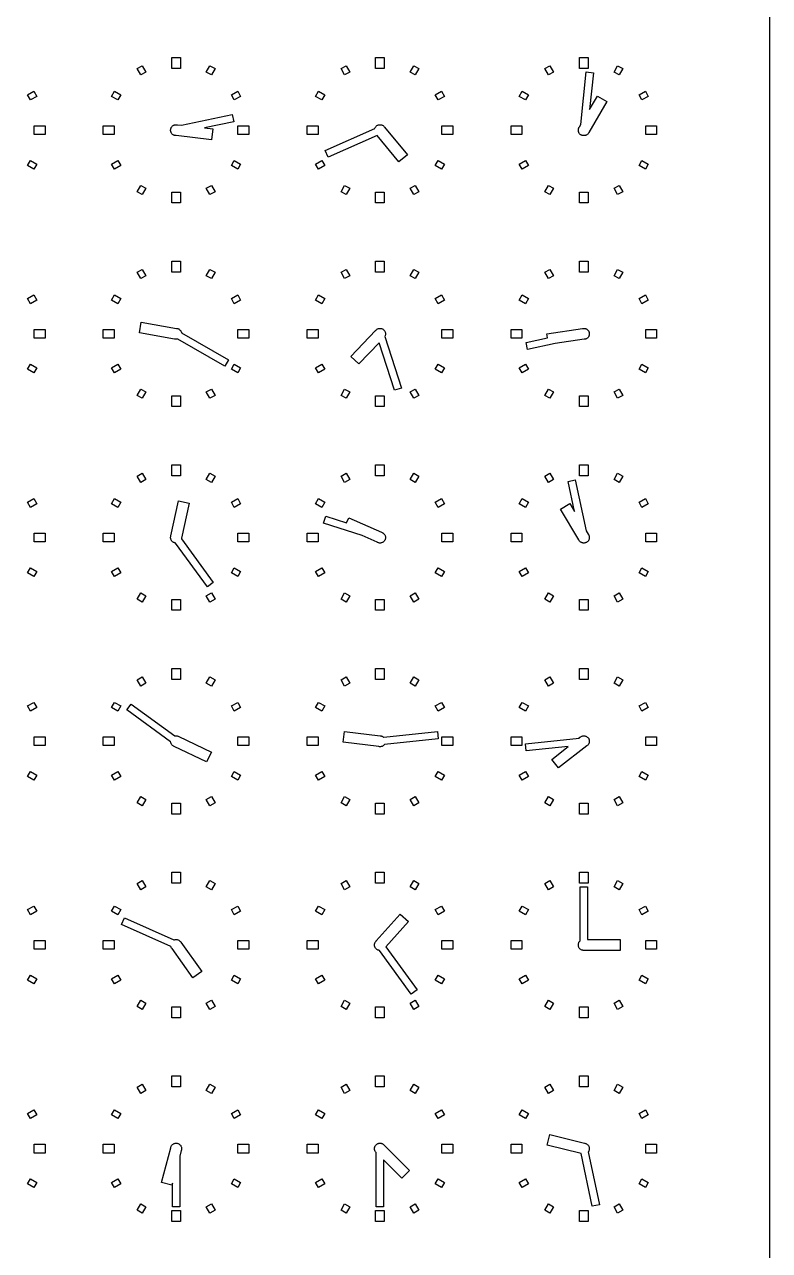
# Model space of a CAD drawing. Header units: millimetres. Extents: x -8 to 856, y -8 to 688.
# Drawn here: x 753.2 to 855.5, y 340 to 508.5 of the extents above; entities that cross this region are included whole.
import ezdxf

# ---------------------------------------------------------------- set-up
doc = ezdxf.new("R2010")
doc.units = ezdxf.units.MM

msp = doc.modelspace()

# ---------------------------------------------------------------- linework, layer by layer
for points in [[(-7.5, -7.5), (-7.5, 687.5), (855.5, 687.5), (855.5, -7.5)], [(774.6, 502.5), (773.4, 502.5), (773.4, 504), (774.6, 504), (774.6, 502.5)], [(802.6, 502.5), (801.4, 502.5), (801.4, 504), (802.6, 504), (802.6, 502.5)], [(830.6, 502.5), (829.4, 502.5), (829.4, 504), (830.6, 504), (830.6, 502.5)], [(769.85, 501.99), (769.15, 501.59), (768.65, 502.46), (769.35, 502.86), (769.85, 501.99)], [(778.85, 501.59), (778.15, 501.99), (778.65, 502.86), (779.35, 502.46), (778.85, 501.59)], [(797.85, 501.99), (797.15, 501.59), (796.65, 502.46), (797.35, 502.86), (797.85, 501.99)], [(806.85, 501.59), (806.15, 501.99), (806.65, 502.86), (807.35, 502.46), (806.85, 501.59)], [(825.85, 501.99), (825.15, 501.59), (824.65, 502.46), (825.35, 502.86), (825.85, 501.99)], [(834.85, 501.59), (834.15, 501.99), (834.65, 502.86), (835.35, 502.46), (834.85, 501.59)], [(830.67, 493.64), (830.63, 493.58), (830.58, 493.52), (830.53, 493.47), (830.48, 493.42), (830.42, 493.37), (830.36, 493.33), (830.29, 493.3), (830.22, 493.28), (830.15, 493.26), (830.07, 493.25), (830, 493.25), (829.93, 493.25), (829.85, 493.26), (829.78, 493.28), (829.71, 493.3), (829.64, 493.33), (829.58, 493.37), (829.52, 493.42), (829.47, 493.47), (829.42, 493.52), (829.37, 493.58), (829.33, 493.64), (829.3, 493.71), (829.28, 493.78), (829.26, 493.85), (829.25, 493.93), (829.25, 494), (829.25, 494.07), (829.26, 494.15), (829.28, 494.22), (829.3, 494.29), (829.33, 494.36), (829.37, 494.42), (829.39, 494.45), (829.58, 494.76), (830.34, 502.01), (831.33, 501.9), (830.8, 496.84), (831.89, 498.69), (833.18, 497.93), (830.69, 493.69), (830.67, 493.64)], [(753.99, 498.15), (753.59, 498.85), (754.46, 499.35), (754.86, 498.65), (753.99, 498.15)], [(766.41, 498.85), (766.01, 498.15), (765.14, 498.65), (765.54, 499.35), (766.41, 498.85)], [(781.99, 498.15), (781.59, 498.85), (782.46, 499.35), (782.86, 498.65), (781.99, 498.15)], [(794.41, 498.85), (794.01, 498.15), (793.14, 498.65), (793.54, 499.35), (794.41, 498.85)], [(809.99, 498.15), (809.59, 498.85), (810.46, 499.35), (810.86, 498.65), (809.99, 498.15)], [(822.41, 498.85), (822.01, 498.15), (821.14, 498.65), (821.54, 499.35), (822.41, 498.85)], [(837.99, 498.15), (837.59, 498.85), (838.46, 499.35), (838.86, 498.65), (837.99, 498.15)], [(774, 493.25), (773.93, 493.25), (773.85, 493.26), (773.78, 493.28), (773.71, 493.3), (773.64, 493.33), (773.58, 493.37), (773.52, 493.42), (773.47, 493.47), (773.42, 493.52), (773.37, 493.58), (773.33, 493.64), (773.3, 493.71), (773.28, 493.78), (773.26, 493.85), (773.25, 493.93), (773.25, 494), (773.25, 494.07), (773.26, 494.15), (773.28, 494.22), (773.3, 494.29), (773.33, 494.36), (773.37, 494.42), (773.42, 494.48), (773.47, 494.53), (773.52, 494.58), (773.58, 494.63), (773.64, 494.67), (773.71, 494.7), (773.78, 494.72), (773.85, 494.74), (773.93, 494.75), (774, 494.75), (774.07, 494.75), (774.15, 494.74), (774.17, 494.74), (774.75, 494.67), (781.72, 496.15), (781.93, 495.17), (777.88, 494.31), (779.05, 494.18), (778.88, 492.69), (774, 493.25), (774, 493.25)], [(754.5, 493.4), (754.5, 494.6), (756, 494.6), (756, 493.4), (754.5, 493.4)], [(765.5, 494.6), (765.5, 493.4), (764, 493.4), (764, 494.6), (765.5, 494.6)], [(782.5, 493.4), (782.5, 494.6), (784, 494.6), (784, 493.4), (782.5, 493.4)], [(793.5, 494.6), (793.5, 493.4), (792, 493.4), (792, 494.6), (793.5, 494.6)], [(801.28, 494.23), (801.3, 494.29), (801.33, 494.36), (801.37, 494.42), (801.42, 494.48), (801.47, 494.53), (801.52, 494.58), (801.58, 494.63), (801.64, 494.67), (801.71, 494.7), (801.78, 494.72), (801.85, 494.74), (801.93, 494.75), (802, 494.75), (802.07, 494.75), (802.15, 494.74), (802.22, 494.72), (802.29, 494.7), (802.36, 494.67), (802.42, 494.63), (802.48, 494.58), (802.53, 494.53), (802.58, 494.48), (802.63, 494.42), (802.63, 494.41), (805.76, 490.62), (804.6, 489.66), (801.62, 493.28), (794.9, 490.29), (794.49, 491.2), (801.28, 494.23)], [(810.5, 493.4), (810.5, 494.6), (812, 494.6), (812, 493.4), (810.5, 493.4)], [(821.5, 494.6), (821.5, 493.4), (820, 493.4), (820, 494.6), (821.5, 494.6)], [(838.5, 493.4), (838.5, 494.6), (840, 494.6), (840, 493.4), (838.5, 493.4)], [(753.59, 489.15), (753.99, 489.85), (754.86, 489.35), (754.46, 488.65), (753.59, 489.15)], [(766.01, 489.85), (766.41, 489.15), (765.54, 488.65), (765.14, 489.35), (766.01, 489.85)], [(781.59, 489.15), (781.99, 489.85), (782.86, 489.35), (782.46, 488.65), (781.59, 489.15)], [(794.01, 489.85), (794.41, 489.15), (793.54, 488.65), (793.14, 489.35), (794.01, 489.85)], [(809.59, 489.15), (809.99, 489.85), (810.86, 489.35), (810.46, 488.65), (809.59, 489.15)], [(822.01, 489.85), (822.41, 489.15), (821.54, 488.65), (821.14, 489.35), (822.01, 489.85)], [(837.59, 489.15), (837.99, 489.85), (838.86, 489.35), (838.46, 488.65), (837.59, 489.15)], [(769.15, 486.41), (769.85, 486.01), (769.35, 485.14), (768.65, 485.54), (769.15, 486.41)], [(773.4, 484), (773.4, 485.5), (774.6, 485.5), (774.6, 484), (773.4, 484)], [(778.15, 486.01), (778.85, 486.41), (779.35, 485.54), (778.65, 485.14), (778.15, 486.01)], [(796.65, 485.54), (797.15, 486.41), (797.85, 486.01), (797.35, 485.14), (796.65, 485.54)], [(801.4, 485.5), (802.6, 485.5), (802.6, 484), (801.4, 484), (801.4, 485.5)], [(806.15, 486.01), (806.85, 486.41), (807.35, 485.54), (806.65, 485.14), (806.15, 486.01)], [(825.15, 486.41), (825.85, 486.01), (825.35, 485.14), (824.65, 485.54), (825.15, 486.41)], [(829.4, 484), (829.4, 485.5), (830.6, 485.5), (830.6, 484), (829.4, 484)], [(834.15, 486.01), (834.85, 486.41), (835.35, 485.54), (834.65, 485.14), (834.15, 486.01)], [(774.6, 474.5), (773.4, 474.5), (773.4, 476), (774.6, 476), (774.6, 474.5)], [(802.6, 474.5), (801.4, 474.5), (801.4, 476), (802.6, 476), (802.6, 474.5)], [(830.6, 474.5), (829.4, 474.5), (829.4, 476), (830.6, 476), (830.6, 474.5)], [(769.85, 473.99), (769.15, 473.59), (768.65, 474.46), (769.35, 474.86), (769.85, 473.99)], [(778.85, 473.59), (778.15, 473.99), (778.65, 474.86), (779.35, 474.46), (778.85, 473.59)], [(797.85, 473.99), (797.15, 473.59), (796.65, 474.46), (797.35, 474.86), (797.85, 473.99)], [(806.85, 473.59), (806.15, 473.99), (806.65, 474.86), (807.35, 474.46), (806.85, 473.59)], [(825.85, 473.99), (825.15, 473.59), (824.65, 474.46), (825.35, 474.86), (825.85, 473.99)], [(834.85, 473.59), (834.15, 473.99), (834.65, 474.86), (835.35, 474.46), (834.85, 473.59)], [(753.99, 470.15), (753.59, 470.85), (754.46, 471.35), (754.86, 470.65), (753.99, 470.15)], [(766.41, 470.85), (766.01, 470.15), (765.14, 470.65), (765.54, 471.35), (766.41, 470.85)], [(781.99, 470.15), (781.59, 470.85), (782.46, 471.35), (782.86, 470.65), (781.99, 470.15)], [(794.41, 470.85), (794.01, 470.15), (793.14, 470.65), (793.54, 471.35), (794.41, 470.85)], [(809.99, 470.15), (809.59, 470.85), (810.46, 471.35), (810.86, 470.65), (809.99, 470.15)], [(822.41, 470.85), (822.01, 470.15), (821.14, 470.65), (821.54, 471.35), (822.41, 470.85)], [(837.99, 470.15), (837.59, 470.85), (838.46, 471.35), (838.86, 470.65), (837.99, 470.15)], [(774.22, 465.28), (774.15, 465.26), (774.07, 465.25), (774, 465.25), (773.93, 465.25), (773.85, 465.26), (773.79, 465.28), (768.95, 466.13), (769.21, 467.61), (774.05, 466.75), (774.07, 466.75), (774.15, 466.74), (774.22, 466.72), (774.29, 466.7), (774.36, 466.67), (774.42, 466.63), (774.48, 466.58), (774.53, 466.53), (774.58, 466.48), (774.63, 466.42), (774.67, 466.36), (774.7, 466.29), (774.72, 466.22), (774.74, 466.15), (781.18, 462.43), (780.68, 461.57), (774.24, 465.28), (774.22, 465.28)], [(754.5, 465.4), (754.5, 466.6), (756, 466.6), (756, 465.4), (754.5, 465.4)], [(765.5, 466.6), (765.5, 465.4), (764, 465.4), (764, 466.6), (765.5, 466.6)], [(782.5, 465.4), (782.5, 466.6), (784, 466.6), (784, 465.4), (782.5, 465.4)], [(793.5, 466.6), (793.5, 465.4), (792, 465.4), (792, 466.6), (793.5, 466.6)], [(801.4, 466.46), (801.42, 466.48), (801.47, 466.53), (801.52, 466.58), (801.58, 466.63), (801.64, 466.67), (801.71, 466.7), (801.78, 466.72), (801.85, 466.74), (801.93, 466.75), (802, 466.75), (802.07, 466.75), (802.15, 466.74), (802.22, 466.72), (802.29, 466.7), (802.36, 466.67), (802.42, 466.63), (802.48, 466.58), (802.53, 466.53), (802.58, 466.48), (802.63, 466.42), (802.67, 466.36), (802.7, 466.29), (802.72, 466.22), (802.74, 466.15), (802.75, 466.07), (802.75, 466), (802.75, 465.93), (802.74, 465.85), (802.72, 465.78), (802.7, 465.71), (802.67, 465.64), (802.65, 465.62), (804.95, 458.55), (804, 458.24), (801.87, 464.78), (799.1, 461.86), (798.01, 462.89), (801.4, 466.46)], [(810.5, 465.4), (810.5, 466.6), (812, 466.6), (812, 465.4), (810.5, 465.4)], [(821.5, 466.6), (821.5, 465.4), (820, 465.4), (820, 466.6), (821.5, 466.6)], [(825.03, 465.45), (824.94, 466), (829.81, 466.73), (829.85, 466.74), (829.93, 466.75), (830, 466.75), (830.07, 466.75), (830.15, 466.74), (830.22, 466.72), (830.29, 466.7), (830.36, 466.67), (830.42, 466.63), (830.48, 466.58), (830.53, 466.53), (830.58, 466.48), (830.63, 466.42), (830.67, 466.36), (830.7, 466.29), (830.72, 466.22), (830.74, 466.15), (830.75, 466.07), (830.75, 466), (830.75, 465.93), (830.74, 465.85), (830.72, 465.78), (830.7, 465.71), (830.67, 465.64), (830.63, 465.58), (830.58, 465.52), (830.53, 465.47), (830.48, 465.42), (830.42, 465.37), (830.36, 465.33), (830.29, 465.3), (830.22, 465.28), (830.15, 465.26), (830.07, 465.25), (830.03, 465.25), (826.08, 464.66), (822.28, 463.85), (822.07, 464.83), (825.03, 465.45)], [(838.5, 465.4), (838.5, 466.6), (840, 466.6), (840, 465.4), (838.5, 465.4)], [(753.59, 461.15), (753.99, 461.85), (754.86, 461.35), (754.46, 460.65), (753.59, 461.15)], [(766.01, 461.85), (766.41, 461.15), (765.54, 460.65), (765.14, 461.35), (766.01, 461.85)], [(781.59, 461.15), (781.99, 461.85), (782.86, 461.35), (782.46, 460.65), (781.59, 461.15)], [(794.01, 461.85), (794.41, 461.15), (793.54, 460.65), (793.14, 461.35), (794.01, 461.85)], [(809.59, 461.15), (809.99, 461.85), (810.86, 461.35), (810.46, 460.65), (809.59, 461.15)], [(822.01, 461.85), (822.41, 461.15), (821.54, 460.65), (821.14, 461.35), (822.01, 461.85)], [(837.59, 461.15), (837.99, 461.85), (838.86, 461.35), (838.46, 460.65), (837.59, 461.15)], [(768.65, 457.54), (769.15, 458.41), (769.85, 458.01), (769.35, 457.14), (768.65, 457.54)], [(778.15, 458.01), (778.85, 458.41), (779.35, 457.54), (778.65, 457.14), (778.15, 458.01)], [(796.65, 457.54), (797.15, 458.41), (797.85, 458.01), (797.35, 457.14), (796.65, 457.54)], [(806.15, 458.01), (806.85, 458.41), (807.35, 457.54), (806.65, 457.14), (806.15, 458.01)], [(824.65, 457.54), (825.15, 458.41), (825.85, 458.01), (825.35, 457.14), (824.65, 457.54)], [(834.15, 458.01), (834.85, 458.41), (835.35, 457.54), (834.65, 457.14), (834.15, 458.01)], [(773.4, 457.5), (774.6, 457.5), (774.6, 456), (773.4, 456), (773.4, 457.5)], [(801.4, 457.5), (802.6, 457.5), (802.6, 456), (801.4, 456), (801.4, 457.5)], [(829.4, 457.5), (830.6, 457.5), (830.6, 456), (829.4, 456), (829.4, 457.5)], [(769.85, 445.99), (769.15, 445.59), (768.65, 446.46), (769.35, 446.86), (769.85, 445.99)], [(774.6, 446.5), (773.4, 446.5), (773.4, 448), (774.6, 448), (774.6, 446.5)], [(778.85, 445.59), (778.15, 445.99), (778.65, 446.86), (779.35, 446.46), (778.85, 445.59)], [(797.85, 445.99), (797.15, 445.59), (796.65, 446.46), (797.35, 446.86), (797.85, 445.99)], [(802.6, 446.5), (801.4, 446.5), (801.4, 448), (802.6, 448), (802.6, 446.5)], [(806.85, 445.59), (806.15, 445.99), (806.65, 446.86), (807.35, 446.46), (806.85, 445.59)], [(825.85, 445.99), (825.15, 445.59), (824.65, 446.46), (825.35, 446.86), (825.85, 445.99)], [(830.6, 446.5), (829.4, 446.5), (829.4, 448), (830.6, 448), (830.6, 446.5)], [(834.85, 445.59), (834.15, 445.99), (834.65, 446.86), (835.35, 446.46), (834.85, 445.59)], [(830.7, 437.71), (830.67, 437.64), (830.63, 437.58), (830.58, 437.52), (830.53, 437.47), (830.48, 437.42), (830.42, 437.37), (830.36, 437.33), (830.29, 437.3), (830.22, 437.28), (830.15, 437.26), (830.07, 437.25), (830, 437.25), (829.93, 437.25), (829.85, 437.26), (829.78, 437.28), (829.71, 437.3), (829.64, 437.33), (829.58, 437.37), (829.52, 437.42), (829.47, 437.47), (829.42, 437.52), (829.37, 437.58), (829.33, 437.64), (829.32, 437.68), (826.78, 441.9), (828.07, 442.67), (828.73, 441.57), (827.85, 445.72), (828.83, 445.93), (830.31, 438.94), (830.6, 438.45), (830.63, 438.42), (830.67, 438.36), (830.7, 438.29), (830.72, 438.22), (830.74, 438.15), (830.75, 438.07), (830.75, 438), (830.75, 437.93), (830.74, 437.85), (830.72, 437.78), (830.7, 437.71)], [(753.99, 442.15), (753.59, 442.85), (754.46, 443.35), (754.86, 442.65), (753.99, 442.15)], [(766.41, 442.85), (766.01, 442.15), (765.14, 442.65), (765.54, 443.35), (766.41, 442.85)], [(781.99, 442.15), (781.59, 442.85), (782.46, 443.35), (782.86, 442.65), (781.99, 442.15)], [(794.41, 442.85), (794.01, 442.15), (793.14, 442.65), (793.54, 443.35), (794.41, 442.85)], [(809.99, 442.15), (809.59, 442.85), (810.46, 443.35), (810.86, 442.65), (809.99, 442.15)], [(822.41, 442.85), (822.01, 442.15), (821.14, 442.65), (821.54, 443.35), (822.41, 442.85)], [(837.99, 442.15), (837.59, 442.85), (838.46, 443.35), (838.86, 442.65), (837.99, 442.15)], [(773.93, 437.25), (773.85, 437.26), (773.78, 437.28), (773.71, 437.3), (773.64, 437.33), (773.58, 437.37), (773.52, 437.42), (773.47, 437.47), (773.42, 437.52), (773.37, 437.58), (773.33, 437.64), (773.3, 437.71), (773.28, 437.78), (773.26, 437.85), (773.25, 437.93), (773.25, 438), (773.25, 438.07), (773.26, 438.15), (773.28, 438.22), (773.28, 438.24), (774.31, 443.05), (775.77, 442.73), (774.75, 437.93), (774.75, 437.93), (774.74, 437.85), (774.74, 437.84), (779.11, 431.82), (778.3, 431.23), (773.93, 437.25), (773.93, 437.25)], [(802.7, 437.71), (802.67, 437.64), (802.63, 437.58), (802.58, 437.52), (802.53, 437.47), (802.48, 437.42), (802.42, 437.37), (802.36, 437.33), (802.29, 437.3), (802.22, 437.28), (802.15, 437.26), (802.07, 437.25), (802, 437.25), (801.93, 437.25), (801.85, 437.26), (801.78, 437.28), (801.71, 437.3), (801.64, 437.33), (801.62, 437.35), (799.55, 438.27), (794.24, 440), (794.55, 440.95), (797.42, 440.01), (797.74, 440.72), (802.23, 438.72), (802.29, 438.7), (802.36, 438.67), (802.42, 438.63), (802.48, 438.58), (802.53, 438.53), (802.58, 438.48), (802.63, 438.42), (802.67, 438.36), (802.7, 438.29), (802.72, 438.22), (802.74, 438.15), (802.75, 438.07), (802.75, 438), (802.75, 437.93), (802.74, 437.85), (802.72, 437.78), (802.7, 437.71)], [(754.5, 437.4), (754.5, 438.6), (756, 438.6), (756, 437.4), (754.5, 437.4)], [(765.5, 438.6), (765.5, 437.4), (764, 437.4), (764, 438.6), (765.5, 438.6)], [(782.5, 437.4), (782.5, 438.6), (784, 438.6), (784, 437.4), (782.5, 437.4)], [(793.5, 438.6), (793.5, 437.4), (792, 437.4), (792, 438.6), (793.5, 438.6)], [(810.5, 437.4), (810.5, 438.6), (812, 438.6), (812, 437.4), (810.5, 437.4)], [(821.5, 438.6), (821.5, 437.4), (820, 437.4), (820, 438.6), (821.5, 438.6)], [(838.5, 437.4), (838.5, 438.6), (840, 438.6), (840, 437.4), (838.5, 437.4)], [(753.59, 433.15), (753.99, 433.85), (754.86, 433.35), (754.46, 432.65), (753.59, 433.15)], [(766.01, 433.85), (766.41, 433.15), (765.54, 432.65), (765.14, 433.35), (766.01, 433.85)], [(781.59, 433.15), (781.99, 433.85), (782.86, 433.35), (782.46, 432.65), (781.59, 433.15)], [(794.01, 433.85), (794.41, 433.15), (793.54, 432.65), (793.14, 433.35), (794.01, 433.85)], [(809.59, 433.15), (809.99, 433.85), (810.86, 433.35), (810.46, 432.65), (809.59, 433.15)], [(822.01, 433.85), (822.41, 433.15), (821.54, 432.65), (821.14, 433.35), (822.01, 433.85)], [(837.59, 433.15), (837.99, 433.85), (838.86, 433.35), (838.46, 432.65), (837.59, 433.15)], [(769.15, 430.41), (769.85, 430.01), (769.35, 429.14), (768.65, 429.54), (769.15, 430.41)], [(778.15, 430.01), (778.85, 430.41), (779.35, 429.54), (778.65, 429.14), (778.15, 430.01)], [(796.65, 429.54), (797.15, 430.41), (797.85, 430.01), (797.35, 429.14), (796.65, 429.54)], [(806.15, 430.01), (806.85, 430.41), (807.35, 429.54), (806.65, 429.14), (806.15, 430.01)], [(824.65, 429.54), (825.15, 430.41), (825.85, 430.01), (825.35, 429.14), (824.65, 429.54)], [(834.15, 430.01), (834.85, 430.41), (835.35, 429.54), (834.65, 429.14), (834.15, 430.01)], [(773.4, 428), (773.4, 429.5), (774.6, 429.5), (774.6, 428), (773.4, 428)], [(801.4, 429.5), (802.6, 429.5), (802.6, 428), (801.4, 428), (801.4, 429.5)], [(829.4, 429.5), (830.6, 429.5), (830.6, 428), (829.4, 428), (829.4, 429.5)], [(774.6, 418.5), (773.4, 418.5), (773.4, 420), (774.6, 420), (774.6, 418.5)], [(802.6, 418.5), (801.4, 418.5), (801.4, 420), (802.6, 420), (802.6, 418.5)], [(830.6, 418.5), (829.4, 418.5), (829.4, 420), (830.6, 420), (830.6, 418.5)], [(769.85, 417.99), (769.15, 417.59), (768.65, 418.46), (769.35, 418.86), (769.85, 417.99)], [(778.85, 417.59), (778.15, 417.99), (778.65, 418.86), (779.35, 418.46), (778.85, 417.59)], [(797.85, 417.99), (797.15, 417.59), (796.65, 418.46), (797.35, 418.86), (797.85, 417.99)], [(806.85, 417.59), (806.15, 417.99), (806.65, 418.86), (807.35, 418.46), (806.85, 417.59)], [(825.85, 417.99), (825.15, 417.59), (824.65, 418.46), (825.35, 418.86), (825.85, 417.99)], [(834.85, 417.59), (834.15, 417.99), (834.65, 418.86), (835.35, 418.46), (834.85, 417.59)], [(753.99, 414.15), (753.59, 414.85), (754.46, 415.35), (754.86, 414.65), (753.99, 414.15)], [(766.41, 414.85), (766.01, 414.15), (765.14, 414.65), (765.54, 415.35), (766.41, 414.85)], [(773.71, 409.3), (773.64, 409.33), (773.58, 409.37), (773.52, 409.42), (773.47, 409.47), (773.42, 409.52), (773.37, 409.58), (773.33, 409.64), (773.3, 409.71), (773.28, 409.78), (773.26, 409.85), (773.25, 409.93), (773.25, 409.93), (767.23, 414.3), (767.82, 415.11), (773.84, 410.74), (773.85, 410.74), (773.93, 410.75), (774, 410.75), (774.07, 410.75), (774.15, 410.74), (774.22, 410.72), (774.29, 410.7), (774.36, 410.67), (774.39, 410.64), (778.84, 408.52), (778.19, 407.17), (773.75, 409.29), (773.71, 409.3)], [(781.99, 414.15), (781.59, 414.85), (782.46, 415.35), (782.86, 414.65), (781.99, 414.15)], [(794.41, 414.85), (794.01, 414.15), (793.14, 414.65), (793.54, 415.35), (794.41, 414.85)], [(809.99, 414.15), (809.59, 414.85), (810.46, 415.35), (810.86, 414.65), (809.99, 414.15)], [(822.41, 414.85), (822.01, 414.15), (821.14, 414.65), (821.54, 415.35), (822.41, 414.85)], [(837.99, 414.15), (837.59, 414.85), (838.46, 415.35), (838.86, 414.65), (837.99, 414.15)], [(802.58, 409.52), (802.53, 409.47), (802.48, 409.42), (802.42, 409.37), (802.36, 409.33), (802.29, 409.3), (802.22, 409.28), (802.15, 409.26), (802.07, 409.25), (802, 409.25), (801.93, 409.25), (801.85, 409.26), (801.83, 409.27), (796.95, 409.86), (797.13, 411.35), (802.01, 410.75), (802.07, 410.75), (802.15, 410.74), (802.22, 410.72), (802.29, 410.7), (802.36, 410.67), (802.42, 410.63), (802.48, 410.58), (802.51, 410.56), (809.9, 411.33), (810.01, 410.34), (802.61, 409.56), (802.58, 409.52)], [(754.5, 409.4), (754.5, 410.6), (756, 410.6), (756, 409.4), (754.5, 409.4)], [(765.5, 410.6), (765.5, 409.4), (764, 409.4), (764, 410.6), (765.5, 410.6)], [(782.5, 409.4), (782.5, 410.6), (784, 410.6), (784, 409.4), (782.5, 409.4)], [(793.5, 410.6), (793.5, 409.4), (792, 409.4), (792, 410.6), (793.5, 410.6)], [(810.5, 409.4), (810.5, 410.6), (812, 410.6), (812, 409.4), (810.5, 409.4)], [(821.5, 410.6), (821.5, 409.4), (820, 409.4), (820, 410.6), (821.5, 410.6)], [(827.85, 409.27), (822.1, 408.67), (821.99, 409.66), (829.34, 410.43), (829.47, 410.54), (829.52, 410.58), (829.58, 410.63), (829.64, 410.67), (829.71, 410.7), (829.78, 410.72), (829.85, 410.74), (829.93, 410.75), (830, 410.75), (830.07, 410.75), (830.15, 410.74), (830.22, 410.72), (830.29, 410.7), (830.36, 410.67), (830.42, 410.63), (830.48, 410.58), (830.53, 410.53), (830.58, 410.48), (830.63, 410.42), (830.67, 410.36), (830.7, 410.29), (830.72, 410.22), (830.74, 410.15), (830.75, 410.07), (830.75, 410), (830.75, 409.93), (830.74, 409.85), (830.72, 409.78), (830.7, 409.71), (830.67, 409.64), (830.63, 409.58), (830.58, 409.52), (830.53, 409.47), (830.48, 409.42), (830.42, 409.37), (830.4, 409.36), (826.52, 406.33), (825.6, 407.51), (827.85, 409.27)], [(838.5, 409.4), (838.5, 410.6), (840, 410.6), (840, 409.4), (838.5, 409.4)], [(753.59, 405.15), (753.99, 405.85), (754.86, 405.35), (754.46, 404.65), (753.59, 405.15)], [(766.01, 405.85), (766.41, 405.15), (765.54, 404.65), (765.14, 405.35), (766.01, 405.85)], [(781.59, 405.15), (781.99, 405.85), (782.86, 405.35), (782.46, 404.65), (781.59, 405.15)], [(794.01, 405.85), (794.41, 405.15), (793.54, 404.65), (793.14, 405.35), (794.01, 405.85)], [(809.59, 405.15), (809.99, 405.85), (810.86, 405.35), (810.46, 404.65), (809.59, 405.15)], [(822.01, 405.85), (822.41, 405.15), (821.54, 404.65), (821.14, 405.35), (822.01, 405.85)], [(837.59, 405.15), (837.99, 405.85), (838.86, 405.35), (838.46, 404.65), (837.59, 405.15)], [(768.65, 401.54), (769.15, 402.41), (769.85, 402.01), (769.35, 401.14), (768.65, 401.54)], [(773.4, 401.5), (774.6, 401.5), (774.6, 400), (773.4, 400), (773.4, 401.5)], [(778.15, 402.01), (778.85, 402.41), (779.35, 401.54), (778.65, 401.14), (778.15, 402.01)], [(796.65, 401.54), (797.15, 402.41), (797.85, 402.01), (797.35, 401.14), (796.65, 401.54)], [(801.4, 401.5), (802.6, 401.5), (802.6, 400), (801.4, 400), (801.4, 401.5)], [(806.15, 402.01), (806.85, 402.41), (807.35, 401.54), (806.65, 401.14), (806.15, 402.01)], [(824.65, 401.54), (825.15, 402.41), (825.85, 402.01), (825.35, 401.14), (824.65, 401.54)], [(829.4, 401.5), (830.6, 401.5), (830.6, 400), (829.4, 400), (829.4, 401.5)], [(834.15, 402.01), (834.85, 402.41), (835.35, 401.54), (834.65, 401.14), (834.15, 402.01)], [(774.6, 390.5), (773.4, 390.5), (773.4, 392), (774.6, 392), (774.6, 390.5)], [(802.6, 390.5), (801.4, 390.5), (801.4, 392), (802.6, 392), (802.6, 390.5)], [(830.6, 390.5), (829.4, 390.5), (829.4, 392), (830.6, 392), (830.6, 390.5)], [(769.85, 389.99), (769.15, 389.59), (768.65, 390.46), (769.35, 390.86), (769.85, 389.99)], [(778.85, 389.59), (778.15, 389.99), (778.65, 390.86), (779.35, 390.46), (778.85, 389.59)], [(797.85, 389.99), (797.15, 389.59), (796.65, 390.46), (797.35, 390.86), (797.85, 389.99)], [(806.85, 389.59), (806.15, 389.99), (806.65, 390.86), (807.35, 390.46), (806.85, 389.59)], [(825.85, 389.99), (825.15, 389.59), (824.65, 390.46), (825.35, 390.86), (825.85, 389.99)], [(830.07, 381.25), (830, 381.25), (829.93, 381.25), (829.85, 381.26), (829.78, 381.28), (829.71, 381.3), (829.64, 381.33), (829.58, 381.37), (829.52, 381.42), (829.47, 381.47), (829.42, 381.52), (829.37, 381.58), (829.33, 381.64), (829.3, 381.71), (829.28, 381.78), (829.26, 381.85), (829.25, 381.93), (829.25, 382), (829.25, 382.07), (829.26, 382.15), (829.28, 382.22), (829.3, 382.29), (829.33, 382.36), (829.37, 382.42), (829.42, 382.48), (829.47, 382.53), (829.5, 382.56), (829.5, 390), (830.5, 390), (830.5, 382.75), (835, 382.75), (835, 381.25), (830.08, 381.25), (830.07, 381.25)], [(834.85, 389.59), (834.15, 389.99), (834.65, 390.86), (835.35, 390.46), (834.85, 389.59)], [(753.99, 386.15), (753.59, 386.85), (754.46, 387.35), (754.86, 386.65), (753.99, 386.15)], [(766.41, 386.85), (766.01, 386.15), (765.14, 386.65), (765.54, 387.35), (766.41, 386.85)], [(781.99, 386.15), (781.59, 386.85), (782.46, 387.35), (782.86, 386.65), (781.99, 386.15)], [(794.41, 386.85), (794.01, 386.15), (793.14, 386.65), (793.54, 387.35), (794.41, 386.85)], [(801.93, 381.25), (801.85, 381.26), (801.78, 381.28), (801.71, 381.3), (801.64, 381.33), (801.58, 381.37), (801.52, 381.42), (801.47, 381.47), (801.42, 381.52), (801.37, 381.58), (801.33, 381.64), (801.3, 381.71), (801.28, 381.78), (801.26, 381.85), (801.25, 381.93), (801.25, 382), (801.25, 382.07), (801.26, 382.15), (801.28, 382.22), (801.3, 382.29), (801.33, 382.36), (801.37, 382.42), (801.42, 382.48), (801.47, 382.53), (801.5, 382.56), (804.79, 386.22), (805.9, 385.21), (802.79, 381.76), (807.11, 375.82), (806.3, 375.23), (801.93, 381.25), (801.93, 381.25)], [(809.99, 386.15), (809.59, 386.85), (810.46, 387.35), (810.86, 386.65), (809.99, 386.15)], [(822.41, 386.85), (822.01, 386.15), (821.14, 386.65), (821.54, 387.35), (822.41, 386.85)], [(837.99, 386.15), (837.59, 386.85), (838.46, 387.35), (838.86, 386.65), (837.99, 386.15)], [(773.42, 381.52), (773.37, 381.58), (773.33, 381.64), (773.3, 381.71), (773.28, 381.77), (766.49, 384.8), (766.9, 385.71), (773.69, 382.69), (773.71, 382.7), (773.78, 382.72), (773.85, 382.74), (773.93, 382.75), (774, 382.75), (774.07, 382.75), (774.15, 382.74), (774.22, 382.72), (774.29, 382.7), (774.36, 382.67), (774.42, 382.63), (774.48, 382.58), (774.53, 382.53), (774.58, 382.48), (774.63, 382.42), (774.66, 382.37), (777.51, 378.36), (776.29, 377.49), (773.44, 381.5), (773.42, 381.52)], [(754.5, 381.4), (754.5, 382.6), (756, 382.6), (756, 381.4), (754.5, 381.4)], [(765.5, 382.6), (765.5, 381.4), (764, 381.4), (764, 382.6), (765.5, 382.6)], [(782.5, 381.4), (782.5, 382.6), (784, 382.6), (784, 381.4), (782.5, 381.4)], [(793.5, 382.6), (793.5, 381.4), (792, 381.4), (792, 382.6), (793.5, 382.6)], [(810.5, 381.4), (810.5, 382.6), (812, 382.6), (812, 381.4), (810.5, 381.4)], [(821.5, 382.6), (821.5, 381.4), (820, 381.4), (820, 382.6), (821.5, 382.6)], [(838.5, 381.4), (838.5, 382.6), (840, 382.6), (840, 381.4), (838.5, 381.4)], [(753.59, 377.15), (753.99, 377.85), (754.86, 377.35), (754.46, 376.65), (753.59, 377.15)], [(766.01, 377.85), (766.41, 377.15), (765.54, 376.65), (765.14, 377.35), (766.01, 377.85)], [(781.59, 377.15), (781.99, 377.85), (782.86, 377.35), (782.46, 376.65), (781.59, 377.15)], [(794.01, 377.85), (794.41, 377.15), (793.54, 376.65), (793.14, 377.35), (794.01, 377.85)], [(809.59, 377.15), (809.99, 377.85), (810.86, 377.35), (810.46, 376.65), (809.59, 377.15)], [(822.01, 377.85), (822.41, 377.15), (821.54, 376.65), (821.14, 377.35), (822.01, 377.85)], [(837.59, 377.15), (837.99, 377.85), (838.86, 377.35), (838.46, 376.65), (837.59, 377.15)], [(768.65, 373.54), (769.15, 374.41), (769.85, 374.01), (769.35, 373.14), (768.65, 373.54)], [(778.15, 374.01), (778.85, 374.41), (779.35, 373.54), (778.65, 373.14), (778.15, 374.01)], [(797.15, 374.41), (797.85, 374.01), (797.35, 373.14), (796.65, 373.54), (797.15, 374.41)], [(806.15, 374.01), (806.85, 374.41), (807.35, 373.54), (806.65, 373.14), (806.15, 374.01)], [(824.65, 373.54), (825.15, 374.41), (825.85, 374.01), (825.35, 373.14), (824.65, 373.54)], [(834.15, 374.01), (834.85, 374.41), (835.35, 373.54), (834.65, 373.14), (834.15, 374.01)], [(773.4, 373.5), (774.6, 373.5), (774.6, 372), (773.4, 372), (773.4, 373.5)], [(801.4, 372), (801.4, 373.5), (802.6, 373.5), (802.6, 372), (801.4, 372)], [(829.4, 373.5), (830.6, 373.5), (830.6, 372), (829.4, 372), (829.4, 373.5)], [(769.85, 361.99), (769.15, 361.59), (768.65, 362.46), (769.35, 362.86), (769.85, 361.99)], [(774.6, 362.5), (773.4, 362.5), (773.4, 364), (774.6, 364), (774.6, 362.5)], [(778.85, 361.59), (778.15, 361.99), (778.65, 362.86), (779.35, 362.46), (778.85, 361.59)], [(797.85, 361.99), (797.15, 361.59), (796.65, 362.46), (797.35, 362.86), (797.85, 361.99)], [(802.6, 362.5), (801.4, 362.5), (801.4, 364), (802.6, 364), (802.6, 362.5)], [(806.85, 361.59), (806.15, 361.99), (806.65, 362.86), (807.35, 362.46), (806.85, 361.59)], [(825.85, 361.99), (825.15, 361.59), (824.65, 362.46), (825.35, 362.86), (825.85, 361.99)], [(830.6, 362.5), (829.4, 362.5), (829.4, 364), (830.6, 364), (830.6, 362.5)], [(834.85, 361.59), (834.15, 361.99), (834.65, 362.86), (835.35, 362.46), (834.85, 361.59)], [(753.99, 358.15), (753.59, 358.85), (754.46, 359.35), (754.86, 358.65), (753.99, 358.15)], [(766.41, 358.85), (766.01, 358.15), (765.14, 358.65), (765.54, 359.35), (766.41, 358.85)], [(781.99, 358.15), (781.59, 358.85), (782.46, 359.35), (782.86, 358.65), (781.99, 358.15)], [(794.41, 358.85), (794.01, 358.15), (793.14, 358.65), (793.54, 359.35), (794.41, 358.85)], [(809.99, 358.15), (809.59, 358.85), (810.46, 359.35), (810.86, 358.65), (809.99, 358.15)], [(822.41, 358.85), (822.01, 358.15), (821.14, 358.65), (821.54, 359.35), (822.41, 358.85)], [(837.99, 358.15), (837.59, 358.85), (838.46, 359.35), (838.86, 358.65), (837.99, 358.15)], [(830.7, 353.71), (830.67, 353.64), (830.63, 353.58), (830.61, 353.55), (832.15, 346.28), (831.17, 346.07), (829.63, 353.32), (824.97, 354.48), (825.33, 355.94), (830.11, 354.75), (830.15, 354.74), (830.22, 354.72), (830.29, 354.7), (830.36, 354.67), (830.42, 354.63), (830.48, 354.58), (830.53, 354.53), (830.58, 354.48), (830.63, 354.42), (830.67, 354.36), (830.7, 354.29), (830.72, 354.22), (830.74, 354.15), (830.75, 354.07), (830.75, 354), (830.75, 353.93), (830.74, 353.85), (830.72, 353.78), (830.7, 353.71)], [(754.5, 353.4), (754.5, 354.6), (756, 354.6), (756, 353.4), (754.5, 353.4)], [(765.5, 354.6), (765.5, 353.4), (764, 353.4), (764, 354.6), (765.5, 354.6)], [(773.5, 349.24), (773.43, 348.98), (771.98, 349.36), (773.26, 354.12), (773.26, 354.15), (773.28, 354.22), (773.3, 354.29), (773.33, 354.36), (773.37, 354.42), (773.42, 354.48), (773.47, 354.53), (773.52, 354.58), (773.58, 354.63), (773.64, 354.67), (773.71, 354.7), (773.78, 354.72), (773.85, 354.74), (773.93, 354.75), (774, 354.75), (774.07, 354.75), (774.15, 354.74), (774.22, 354.72), (774.29, 354.7), (774.36, 354.67), (774.42, 354.63), (774.48, 354.58), (774.53, 354.53), (774.58, 354.48), (774.63, 354.42), (774.67, 354.36), (774.7, 354.29), (774.72, 354.22), (774.74, 354.15), (774.75, 354.07), (774.75, 354), (774.75, 353.93), (774.74, 353.85), (774.72, 353.78), (774.7, 353.73), (774.5, 352.97), (774.5, 346), (773.5, 346), (773.5, 349.24)], [(782.5, 353.4), (782.5, 354.6), (784, 354.6), (784, 353.4), (782.5, 353.4)], [(793.5, 354.6), (793.5, 353.4), (792, 353.4), (792, 354.6), (793.5, 354.6)], [(801.5, 353.44), (801.47, 353.47), (801.42, 353.52), (801.37, 353.58), (801.33, 353.64), (801.3, 353.71), (801.28, 353.78), (801.26, 353.85), (801.25, 353.93), (801.25, 354), (801.25, 354.07), (801.26, 354.15), (801.28, 354.22), (801.3, 354.29), (801.33, 354.36), (801.37, 354.42), (801.42, 354.48), (801.47, 354.53), (801.52, 354.58), (801.58, 354.63), (801.64, 354.67), (801.71, 354.7), (801.78, 354.72), (801.85, 354.74), (801.93, 354.75), (802, 354.75), (802.07, 354.75), (802.15, 354.74), (802.22, 354.72), (802.29, 354.7), (802.36, 354.67), (802.42, 354.63), (802.48, 354.58), (802.53, 354.53), (802.58, 354.48), (802.59, 354.47), (806.07, 350.99), (805.01, 349.93), (802.5, 352.44), (802.5, 346), (801.5, 346), (801.5, 353.44)], [(810.5, 353.4), (810.5, 354.6), (812, 354.6), (812, 353.4), (810.5, 353.4)], [(821.5, 354.6), (821.5, 353.4), (820, 353.4), (820, 354.6), (821.5, 354.6)], [(838.5, 353.4), (838.5, 354.6), (840, 354.6), (840, 353.4), (838.5, 353.4)], [(753.59, 349.15), (753.99, 349.85), (754.86, 349.35), (754.46, 348.65), (753.59, 349.15)], [(766.01, 349.85), (766.41, 349.15), (765.54, 348.65), (765.14, 349.35), (766.01, 349.85)], [(781.59, 349.15), (781.99, 349.85), (782.86, 349.35), (782.46, 348.65), (781.59, 349.15)], [(794.01, 349.85), (794.41, 349.15), (793.54, 348.65), (793.14, 349.35), (794.01, 349.85)], [(809.59, 349.15), (809.99, 349.85), (810.86, 349.35), (810.46, 348.65), (809.59, 349.15)], [(822.01, 349.85), (822.41, 349.15), (821.54, 348.65), (821.14, 349.35), (822.01, 349.85)], [(837.59, 349.15), (837.99, 349.85), (838.86, 349.35), (838.46, 348.65), (837.59, 349.15)], [(768.65, 345.54), (769.15, 346.41), (769.85, 346.01), (769.35, 345.14), (768.65, 345.54)], [(773.4, 345.5), (774.6, 345.5), (774.6, 344), (773.4, 344), (773.4, 345.5)], [(778.15, 346.01), (778.85, 346.41), (779.35, 345.54), (778.65, 345.14), (778.15, 346.01)], [(796.65, 345.54), (797.15, 346.41), (797.85, 346.01), (797.35, 345.14), (796.65, 345.54)], [(801.4, 345.5), (802.6, 345.5), (802.6, 344), (801.4, 344), (801.4, 345.5)], [(806.15, 346.01), (806.85, 346.41), (807.35, 345.54), (806.65, 345.14), (806.15, 346.01)], [(824.65, 345.54), (825.15, 346.41), (825.85, 346.01), (825.35, 345.14), (824.65, 345.54)], [(829.4, 345.5), (830.6, 345.5), (830.6, 344), (829.4, 344), (829.4, 345.5)], [(834.15, 346.01), (834.85, 346.41), (835.35, 345.54), (834.65, 345.14), (834.15, 346.01)]]:
    msp.add_lwpolyline(points, close=True)

doc.saveas('drawing.dxf')
